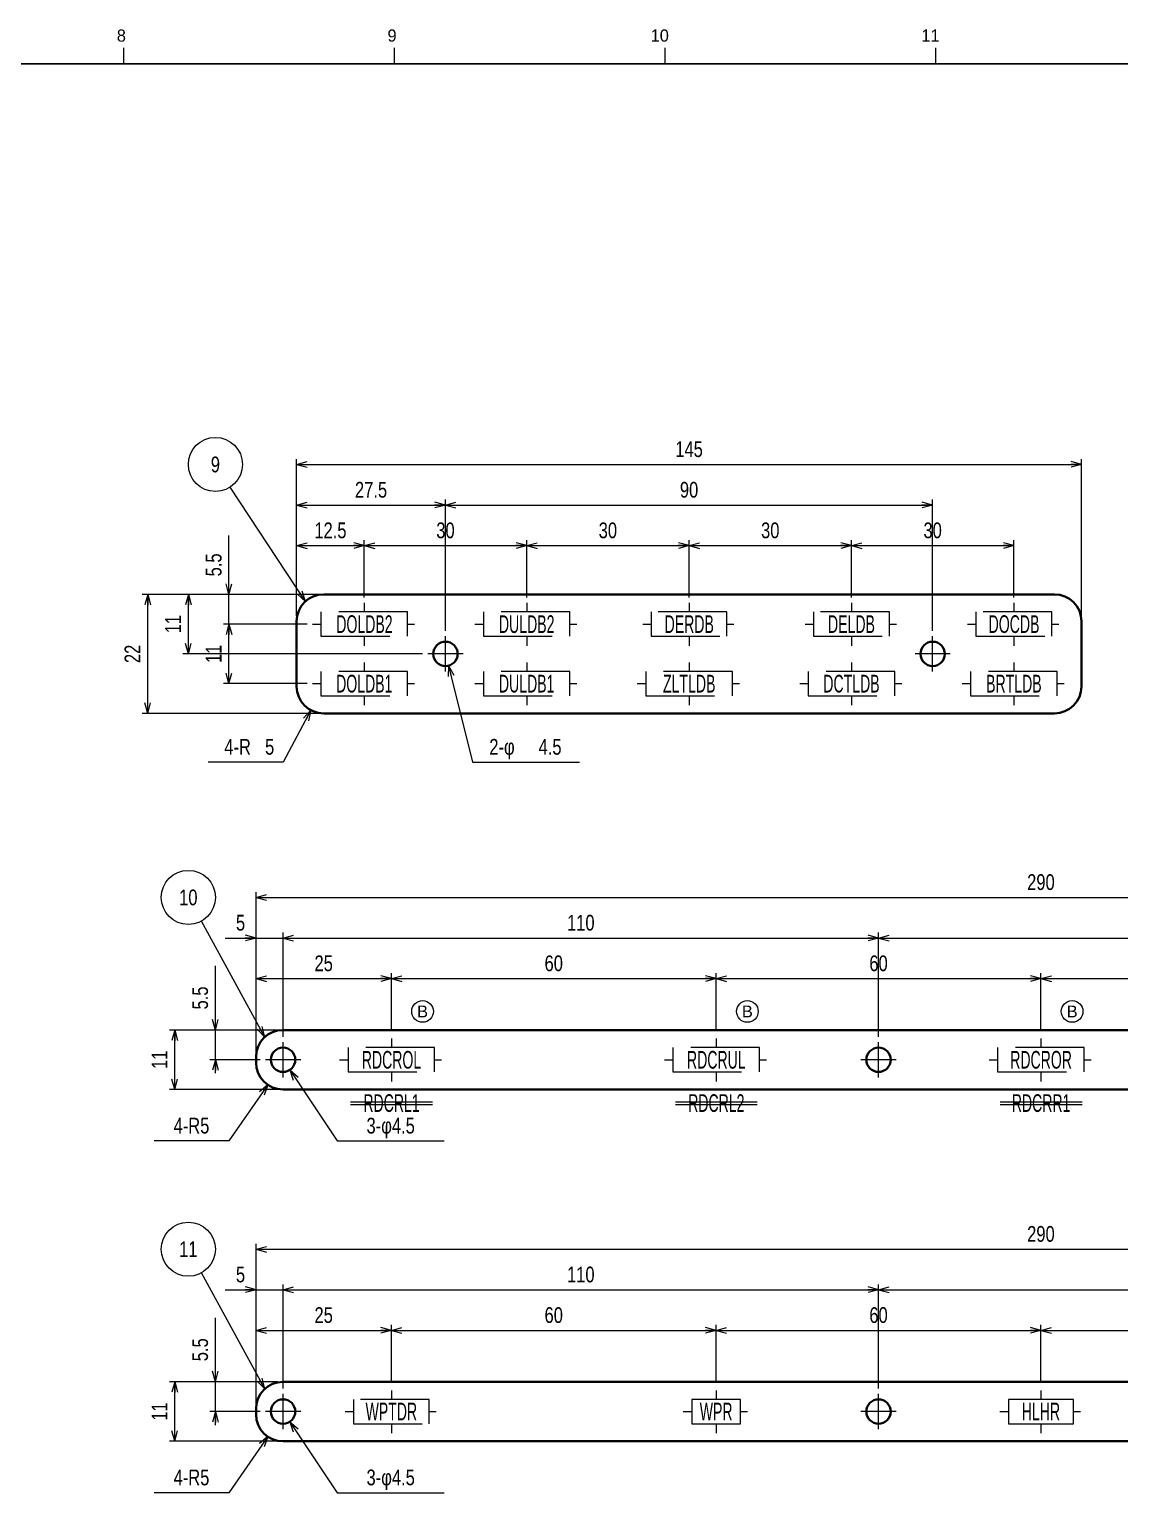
# Model space of a CAD drawing. Header units: millimetres. Extents: x 10 to 821, y 12 to 580.
# Drawn here: x 418.1 to 619.6, y 310 to 580.4 of the extents above; entities that cross this region are included whole.
import ezdxf
from ezdxf.enums import TextEntityAlignment as Align

# ---------------------------------------------------------------- set-up
doc = ezdxf.new("R2010")
doc.units = ezdxf.units.MM
doc.linetypes.add('DASHDOT', pattern=[25.3, 12.7, -6.3, 0, -6.3])
for name, color, linetype in [('GR1_02', 7, 'Continuous'), ('GR1_05', 7, 'Continuous'), ('GR1_15', 7, 'Continuous'), ('GR1_16', 7, 'Continuous'), ('図面枠B6M', 7, 'Continuous')]:
    doc.layers.add(name, color=color, linetype=linetype)
doc.styles.add('HG丸ｺﾞｼｯｸM-PRO', font='')
doc.styles.get('HG丸ｺﾞｼｯｸM-PRO').set_extended_font_data('HG丸ｺﾞｼｯｸM-PRO')

# ---------------------------------------------------------------- blocks, each defined once
blk = doc.blocks.new('BLKF023')
at = {"layer": '図面枠B6M', "color": 4, "linetype": 'Continuous', "lineweight": 13}
for p, q in [((435.5, 577), (435.5, 574)), ((485.5, 577), (485.5, 574)), ((535.5, 577), (535.5, 574)), ((585.5, 577), (585.5, 574))]:
    blk.add_line(p, q, dxfattribs=at)
at = {"layer": '図面枠B6M', "color": 2, "linetype": 'Continuous', "lineweight": 25}
blk.add_line((35.5, 574), (821, 574), dxfattribs=at)
at = {"layer": '図面枠B6M', "color": 4, "linetype": 'Continuous', "lineweight": 13, "style": 'HG丸ｺﾞｼｯｸM-PRO', "width": 1.003994}
for s, height, p in [('8', 2.25, (434.29, 577.45)), ('9', 2.25, (484.29, 577.45)), ('10', 2.255, (532.9, 577.45)), ('11', 2.255, (582.9, 577.45))]:
    blk.add_text(s, height=height, dxfattribs=at).set_placement(p, align=Align.BOTTOM_LEFT)
blk = doc.blocks.new('BLKF107')
at = {"layer": 'GR1_02', "color": 4, "linetype": 'DASHDOT', "lineweight": 13}
for p, q in [((607, 472.75), (593, 472.75)), ((593, 472.75), (593, 468.25)), ((607, 468.25), (607, 472.75)), ((593, 468.25), (607, 468.25))]:
    blk.add_line(p, q, dxfattribs=at)
blk = doc.blocks.new('BLKF106')
at = {"layer": 'GR1_02', "color": 4, "linetype": 'DASHDOT', "lineweight": 13}
for p, q in [((600, 474.41), (600, 472.75)), ((591.44, 470.5), (593, 470.5)), ((600, 468.25), (600, 466.51)), ((607, 470.5), (608.29, 470.5))]:
    blk.add_line(p, q, dxfattribs=at)
blk.add_blockref('BLKF107', (0, 0), dxfattribs=at)
blk = doc.blocks.new('BLKF109')
at = {"layer": 'GR1_02', "color": 4, "linetype": 'DASHDOT', "lineweight": 13}
for p, q in [((547, 472.75), (533, 472.75)), ((533, 472.75), (533, 468.25)), ((547, 468.25), (547, 472.75)), ((533, 468.25), (547, 468.25))]:
    blk.add_line(p, q, dxfattribs=at)
blk = doc.blocks.new('BLKF108')
at = {"layer": 'GR1_02', "color": 4, "linetype": 'DASHDOT', "lineweight": 13}
for p, q in [((540, 474.41), (540, 472.75)), ((531.44, 470.5), (533, 470.5)), ((540, 468.25), (540, 466.51)), ((547, 470.5), (548.29, 470.5))]:
    blk.add_line(p, q, dxfattribs=at)
blk.add_blockref('BLKF109', (0, 0), dxfattribs=at)
blk = doc.blocks.new('BLKF111')
at = {"layer": 'GR1_02', "color": 4, "linetype": 'DASHDOT', "lineweight": 13}
for p, q in [((577, 472.75), (563, 472.75)), ((563, 472.75), (563, 468.25)), ((577, 468.25), (577, 472.75)), ((563, 468.25), (577, 468.25))]:
    blk.add_line(p, q, dxfattribs=at)
blk = doc.blocks.new('BLKF110')
at = {"layer": 'GR1_02', "color": 4, "linetype": 'DASHDOT', "lineweight": 13}
for p, q in [((570, 474.41), (570, 472.75)), ((561.44, 470.5), (563, 470.5)), ((570, 468.25), (570, 466.51)), ((577, 470.5), (578.29, 470.5))]:
    blk.add_line(p, q, dxfattribs=at)
blk.add_blockref('BLKF111', (0, 0), dxfattribs=at)
blk = doc.blocks.new('BLKF117')
at = {"layer": 'GR1_02', "color": 4, "linetype": 'DASHDOT', "lineweight": 13}
for p, q in [((608, 461.75), (592, 461.75)), ((592, 461.75), (592, 457.25)), ((608, 457.25), (608, 461.75)), ((592, 457.25), (608, 457.25))]:
    blk.add_line(p, q, dxfattribs=at)
blk = doc.blocks.new('BLKF116')
at = {"layer": 'GR1_02', "color": 4, "linetype": 'DASHDOT', "lineweight": 13}
for p, q in [((600, 463.41), (600, 461.75)), ((590.44, 459.5), (592, 459.5)), ((600, 457.25), (600, 455.51)), ((608, 459.5), (609.29, 459.5))]:
    blk.add_line(p, q, dxfattribs=at)
blk.add_blockref('BLKF117', (0, 0), dxfattribs=at)
blk = doc.blocks.new('BLKF119')
at = {"layer": 'GR1_02', "color": 4, "linetype": 'DASHDOT', "lineweight": 13}
for p, q in [((578, 461.75), (562, 461.75)), ((562, 461.75), (562, 457.25)), ((578, 457.25), (578, 461.75)), ((562, 457.25), (578, 457.25))]:
    blk.add_line(p, q, dxfattribs=at)
blk = doc.blocks.new('BLKF118')
at = {"layer": 'GR1_02', "color": 4, "linetype": 'DASHDOT', "lineweight": 13}
for p, q in [((570, 463.41), (570, 461.75)), ((560.44, 459.5), (562, 459.5)), ((570, 457.25), (570, 455.51)), ((578, 459.5), (579.29, 459.5))]:
    blk.add_line(p, q, dxfattribs=at)
blk.add_blockref('BLKF119', (0, 0), dxfattribs=at)
blk = doc.blocks.new('BLKF121')
at = {"layer": 'GR1_02', "color": 4, "linetype": 'DASHDOT', "lineweight": 13}
for p, q in [((548, 461.75), (532, 461.75)), ((532, 461.75), (532, 457.25)), ((548, 457.25), (548, 461.75)), ((532, 457.25), (548, 457.25))]:
    blk.add_line(p, q, dxfattribs=at)
blk = doc.blocks.new('BLKF120')
at = {"layer": 'GR1_02', "color": 4, "linetype": 'DASHDOT', "lineweight": 13}
for p, q in [((540, 463.41), (540, 461.75)), ((530.44, 459.5), (532, 459.5)), ((540, 457.25), (540, 455.51)), ((548, 459.5), (549.29, 459.5))]:
    blk.add_line(p, q, dxfattribs=at)
blk.add_blockref('BLKF121', (0, 0), dxfattribs=at)
blk = doc.blocks.new('BLKF123')
at = {"layer": 'GR1_02', "color": 4, "linetype": 'DASHDOT', "lineweight": 13}
for p, q in [((518, 461.75), (502, 461.75)), ((502, 461.75), (502, 457.25)), ((518, 457.25), (518, 461.75)), ((502, 457.25), (518, 457.25))]:
    blk.add_line(p, q, dxfattribs=at)
blk = doc.blocks.new('BLKF122')
at = {"layer": 'GR1_02', "color": 4, "linetype": 'DASHDOT', "lineweight": 13}
for p, q in [((510, 463.41), (510, 461.75)), ((500.44, 459.5), (502, 459.5)), ((510, 457.25), (510, 455.51)), ((518, 459.5), (519.29, 459.5))]:
    blk.add_line(p, q, dxfattribs=at)
blk.add_blockref('BLKF123', (0, 0), dxfattribs=at)
blk = doc.blocks.new('BLKF125')
at = {"layer": 'GR1_02', "color": 4, "linetype": 'DASHDOT', "lineweight": 13}
for p, q in [((488, 461.75), (472, 461.75)), ((472, 461.75), (472, 457.25)), ((488, 457.25), (488, 461.75)), ((472, 457.25), (488, 457.25))]:
    blk.add_line(p, q, dxfattribs=at)
blk = doc.blocks.new('BLKF124')
at = {"layer": 'GR1_02', "color": 4, "linetype": 'DASHDOT', "lineweight": 13}
for p, q in [((480, 463.41), (480, 461.75)), ((470.44, 459.5), (472, 459.5)), ((480, 457.25), (480, 455.51)), ((488, 459.5), (489.29, 459.5))]:
    blk.add_line(p, q, dxfattribs=at)
blk.add_blockref('BLKF125', (0, 0), dxfattribs=at)
blk = doc.blocks.new('BLKF127')
at = {"layer": 'GR1_02', "color": 4, "linetype": 'DASHDOT', "lineweight": 13}
for p, q in [((488, 472.75), (472, 472.75)), ((472, 472.75), (472, 468.25)), ((488, 468.25), (488, 472.75)), ((472, 468.25), (488, 468.25))]:
    blk.add_line(p, q, dxfattribs=at)
blk = doc.blocks.new('BLKF126')
at = {"layer": 'GR1_02', "color": 4, "linetype": 'DASHDOT', "lineweight": 13}
for p, q in [((480, 474.41), (480, 472.75)), ((470.44, 470.5), (472, 470.5)), ((480, 468.25), (480, 466.51)), ((488, 470.5), (489.29, 470.5))]:
    blk.add_line(p, q, dxfattribs=at)
blk.add_blockref('BLKF127', (0, 0), dxfattribs=at)
blk = doc.blocks.new('BLKF129')
at = {"layer": 'GR1_02', "color": 4, "linetype": 'DASHDOT', "lineweight": 13}
for p, q in [((518, 472.75), (502, 472.75)), ((502, 472.75), (502, 468.25)), ((518, 468.25), (518, 472.75)), ((502, 468.25), (518, 468.25))]:
    blk.add_line(p, q, dxfattribs=at)
blk = doc.blocks.new('BLKF128')
at = {"layer": 'GR1_02', "color": 4, "linetype": 'DASHDOT', "lineweight": 13}
for p, q in [((510, 474.41), (510, 472.75)), ((500.44, 470.5), (502, 470.5)), ((510, 468.25), (510, 466.51)), ((518, 470.5), (519.29, 470.5))]:
    blk.add_line(p, q, dxfattribs=at)
blk.add_blockref('BLKF129', (0, 0), dxfattribs=at)
blk = doc.blocks.new('BLKF138')
at = {"layer": 'GR1_02', "color": 3, "linetype": 'Continuous', "lineweight": 35}
for p, q in [((607.5, 476), (472.5, 476)), ((467.5, 471), (467.5, 459)), ((612.5, 459), (612.5, 471)), ((607.5, 454), (472.5, 454))]:
    blk.add_line(p, q, dxfattribs=at)
for centre in [(495, 465), (585, 465)]:
    blk.add_circle(centre, 2.25, dxfattribs=at)
for centre, start, end in [((472.5, 471), 90, 180), ((607.5, 471), 0, 90), ((472.5, 459), 180, 270), ((607.5, 459), 270, 0)]:
    blk.add_arc(centre, 5, start, end, dxfattribs=at)
blk = doc.blocks.new('FXTIP_ARROW_S')
at = {"color": 0, "linetype": 'Continuous', "lineweight": -2}
for q in [(-1, 0), (-0.97, 0.26), (-0.97, -0.26)]:
    blk.add_line((0, 0), q, dxfattribs=at)
blk = doc.blocks.new('FXTIP_ARROW_E')
at = {"color": 0, "linetype": 'Continuous', "lineweight": -2}
for q in [(-1, 0), (-0.97, 0.26), (-0.97, -0.26)]:
    blk.add_line((0, 0), q, dxfattribs=at)
blk = doc.blocks.new('BLKF140')
at = {"layer": 'GR1_02', "color": 4, "linetype": 'DASHDOT', "lineweight": 13}
for p, q in [((549.5, 327.25), (540.5, 327.25)), ((540.5, 327.25), (540.5, 322.75)), ((549.5, 322.75), (549.5, 327.25)), ((540.5, 322.75), (549.5, 322.75))]:
    blk.add_line(p, q, dxfattribs=at)
blk = doc.blocks.new('BLKF139')
at = {"layer": 'GR1_02', "color": 4, "linetype": 'DASHDOT', "lineweight": 13}
for p, q in [((545, 328.91), (545, 327.25)), ((538.94, 325), (540.5, 325)), ((549.5, 325), (550.79, 325)), ((545, 322.75), (545, 321.01))]:
    blk.add_line(p, q, dxfattribs=at)
blk.add_blockref('BLKF140', (0, 0), dxfattribs=at)
blk = doc.blocks.new('BLKF142')
at = {"layer": 'GR1_02', "color": 4, "linetype": 'DASHDOT', "lineweight": 13}
for p, q in [((611, 327.25), (599, 327.25)), ((599, 327.25), (599, 322.75)), ((611, 322.75), (611, 327.25)), ((599, 322.75), (611, 322.75))]:
    blk.add_line(p, q, dxfattribs=at)
blk = doc.blocks.new('BLKF141')
at = {"layer": 'GR1_02', "color": 4, "linetype": 'DASHDOT', "lineweight": 13}
for p, q in [((605, 328.91), (605, 327.25)), ((597.44, 325), (599, 325)), ((611, 325), (612.29, 325)), ((605, 322.75), (605, 321.01))]:
    blk.add_line(p, q, dxfattribs=at)
blk.add_blockref('BLKF142', (0, 0), dxfattribs=at)
blk = doc.blocks.new('BLKF150')
at = {"layer": 'GR1_02', "color": 4, "linetype": 'DASHDOT', "lineweight": 13}
for p, q in [((492, 327.25), (478, 327.25)), ((478, 327.25), (478, 322.75)), ((492, 322.75), (492, 327.25)), ((478, 322.75), (492, 322.75))]:
    blk.add_line(p, q, dxfattribs=at)
blk = doc.blocks.new('BLKF149')
at = {"layer": 'GR1_02', "color": 4, "linetype": 'DASHDOT', "lineweight": 13}
for p, q in [((485, 328.91), (485, 327.25)), ((476.44, 325), (478, 325)), ((492, 325), (493.29, 325)), ((485, 322.75), (485, 321.01))]:
    blk.add_line(p, q, dxfattribs=at)
blk.add_blockref('BLKF150', (0, 0), dxfattribs=at)
blk = doc.blocks.new('BLKF156')
at = {"layer": 'GR1_02', "color": 4, "linetype": 'DASHDOT', "lineweight": 13}
for p, q in [((493, 392.25), (477, 392.25)), ((477, 392.25), (477, 387.75)), ((493, 387.75), (493, 392.25)), ((477, 387.75), (493, 387.75))]:
    blk.add_line(p, q, dxfattribs=at)
blk = doc.blocks.new('BLKF155')
at = {"layer": 'GR1_02', "color": 4, "linetype": 'DASHDOT', "lineweight": 13}
for p, q in [((485, 393.91), (485, 392.25)), ((475.44, 390), (477, 390)), ((493, 390), (494.29, 390)), ((485, 387.75), (485, 386.01))]:
    blk.add_line(p, q, dxfattribs=at)
blk.add_blockref('BLKF156', (0, 0), dxfattribs=at)
blk = doc.blocks.new('BLKF158')
at = {"layer": 'GR1_02', "color": 4, "linetype": 'DASHDOT', "lineweight": 13}
for p, q in [((553, 392.25), (537, 392.25)), ((537, 392.25), (537, 387.75)), ((553, 387.75), (553, 392.25)), ((537, 387.75), (553, 387.75))]:
    blk.add_line(p, q, dxfattribs=at)
blk = doc.blocks.new('BLKF157')
at = {"layer": 'GR1_02', "color": 4, "linetype": 'DASHDOT', "lineweight": 13}
for p, q in [((545, 393.91), (545, 392.25)), ((535.44, 390), (537, 390)), ((553, 390), (554.29, 390)), ((545, 387.75), (545, 386.01))]:
    blk.add_line(p, q, dxfattribs=at)
blk.add_blockref('BLKF158', (0, 0), dxfattribs=at)
blk = doc.blocks.new('BLKF160')
at = {"layer": 'GR1_02', "color": 4, "linetype": 'DASHDOT', "lineweight": 13}
for p, q in [((613, 392.25), (597, 392.25)), ((597, 392.25), (597, 387.75)), ((613, 387.75), (613, 392.25)), ((597, 387.75), (613, 387.75))]:
    blk.add_line(p, q, dxfattribs=at)
blk = doc.blocks.new('BLKF159')
at = {"layer": 'GR1_02', "color": 4, "linetype": 'DASHDOT', "lineweight": 13}
for p, q in [((605, 393.91), (605, 392.25)), ((595.44, 390), (597, 390)), ((613, 390), (614.29, 390)), ((605, 387.75), (605, 386.01))]:
    blk.add_line(p, q, dxfattribs=at)
blk.add_blockref('BLKF160', (0, 0), dxfattribs=at)
blk = doc.blocks.new('BLKF178')
at = {"layer": 'GR1_02', "color": 3, "linetype": 'Continuous', "lineweight": 35}
for p, q in [((745, 395.5), (465, 395.5)), ((460, 390.5), (460, 389.5)), ((750, 389.5), (750, 390.5)), ((465, 384.5), (745, 384.5))]:
    blk.add_line(p, q, dxfattribs=at)
for centre in [(465, 390), (575, 390), (745, 390)]:
    blk.add_circle(centre, 2.25, dxfattribs=at)
for centre, start, end in [((465, 390.5), 90, 180), ((745, 390.5), 0, 90), ((465, 389.5), 180, 270), ((745, 389.5), 270, 0)]:
    blk.add_arc(centre, 5, start, end, dxfattribs=at)
blk = doc.blocks.new('BLKF179')
at = {"layer": 'GR1_02', "color": 3, "linetype": 'Continuous', "lineweight": 35}
for p, q in [((745, 330.5), (465, 330.5)), ((460, 325.5), (460, 324.5)), ((750, 324.5), (750, 325.5)), ((465, 319.5), (745, 319.5))]:
    blk.add_line(p, q, dxfattribs=at)
for centre in [(465, 325), (575, 325), (745, 325)]:
    blk.add_circle(centre, 2.25, dxfattribs=at)
for centre, start, end in [((465, 325.5), 90, 180), ((745, 325.5), 0, 90), ((465, 324.5), 180, 270), ((745, 324.5), 270, 0)]:
    blk.add_arc(centre, 5, start, end, dxfattribs=at)
blk = doc.blocks.new('BLKF192')
at = {"layer": 'GR1_05', "color": 4, "linetype": 'Continuous', "lineweight": 13}
blk.add_circle((490.77, 398.93), 2, dxfattribs=at)
at = {"layer": 'GR1_05', "color": 3, "linetype": 'Continuous', "lineweight": 35, "style": 'HG丸ｺﾞｼｯｸM-PRO', "width": 1.04272}
blk.add_text('B', height=2.18, dxfattribs=at).set_placement((490.77, 398.93), align=Align.MIDDLE_CENTER)
blk = doc.blocks.new('BLKF193')
at = {"layer": 'GR1_05', "color": 4, "linetype": 'Continuous', "lineweight": 13}
blk.add_circle((550.77, 398.93), 2, dxfattribs=at)
at = {"layer": 'GR1_05', "color": 3, "linetype": 'Continuous', "lineweight": 35, "style": 'HG丸ｺﾞｼｯｸM-PRO', "width": 1.04272}
blk.add_text('B', height=2.18, dxfattribs=at).set_placement((550.77, 398.93), align=Align.MIDDLE_CENTER)
blk = doc.blocks.new('BLKF194')
at = {"layer": 'GR1_05', "color": 4, "linetype": 'Continuous', "lineweight": 13}
blk.add_circle((610.77, 398.93), 2, dxfattribs=at)
at = {"layer": 'GR1_05', "color": 3, "linetype": 'Continuous', "lineweight": 35, "style": 'HG丸ｺﾞｼｯｸM-PRO', "width": 1.04272}
blk.add_text('B', height=2.18, dxfattribs=at).set_placement((610.77, 398.93), align=Align.MIDDLE_CENTER)

msp = doc.modelspace()

# ---------------------------------------------------------------- linework, layer by layer
at = {"layer": 'GR1_02', "color": 4, "linetype": 'DASHDOT', "lineweight": 13}
for p, q in [((495, 461.75), (495, 468.25)), ((585, 461.75), (585, 468.25)), ((498.25, 465), (491.75, 465)), ((588.25, 465), (581.75, 465)), ((465, 386.75), (465, 393.25)), ((575, 386.75), (575, 393.25)), ((468.25, 390), (461.75, 390)), ((578.25, 390), (571.75, 390)), ((465, 321.75), (465, 328.25)), ((575, 321.75), (575, 328.25)), ((468.25, 325), (461.75, 325)), ((578.25, 325), (571.75, 325))]:
    msp.add_line(p, q, dxfattribs=at)
at = {"layer": 'GR1_05', "color": 4, "linetype": 'Continuous', "lineweight": 13}
for p, q in [((477.47, 382.25), (492.59, 382.25)), ((477.47, 381.75), (492.59, 381.75)), ((537.47, 382.25), (552.59, 382.25)), ((537.47, 381.75), (552.59, 381.75)), ((597.47, 382.25), (612.59, 382.25)), ((597.47, 381.75), (612.59, 381.75))]:
    msp.add_line(p, q, dxfattribs=at)
at = {"layer": 'GR1_15', "color": 4, "linetype": 'Continuous', "lineweight": 13}
for p, q in [((469.15, 474.71), (455.25, 495.82)), ((461.63, 394.19), (449.9, 415.61)), ((461.63, 329.19), (449.9, 350.61))]:
    msp.add_line(p, q, dxfattribs=at)
for centre in [(452.5, 500), (447.5, 420), (447.5, 355)]:
    msp.add_circle(centre, 5, dxfattribs=at)
at = {"layer": 'GR1_16', "color": 4, "linetype": 'Continuous', "lineweight": 13}
for p, q in [((467.5, 472), (467.5, 501)), ((612.5, 472), (612.5, 501)), ((467.5, 500), (612.5, 500)), ((467.5, 472), (467.5, 493.5)), ((467.5, 492.5), (495, 492.5)), ((495, 469.25), (495, 493.5)), ((495, 492.5), (585, 492.5)), ((585, 469.25), (585, 493.5)), ((455, 476), (455, 486.88)), ((467.5, 472), (467.5, 486)), ((467.5, 485), (480, 485)), ((480, 475.41), (480, 486)), ((480, 485), (510, 485)), ((510, 475.41), (510, 486)), ((510, 485), (540, 485)), ((540, 475.41), (540, 486)), ((540, 485), (570, 485)), ((570, 475.41), (570, 486)), ((570, 485), (600, 485)), ((600, 475.41), (600, 486)), ((471.5, 476), (439, 476)), ((440, 454), (440, 476)), ((471.5, 476), (446.5, 476)), ((447.5, 465), (447.5, 476)), ((471.5, 476), (454, 476)), ((455, 470.5), (455, 476)), ((469.44, 470.5), (454, 470.5)), ((455, 459.5), (455, 470.5)), ((490.75, 465), (446.5, 465)), ((495.55, 462.82), (500, 445)), ((469.44, 459.5), (454, 459.5)), ((470.14, 454.59), (465, 445)), ((471.5, 454), (439, 454)), ((465, 445), (451.16, 445)), ((500, 445), (519.76, 445)), ((460, 391.5), (460, 421)), ((460, 420), (750, 420)), ((454.28, 412.5), (460, 412.5)), ((460, 390.5), (460, 413.5)), ((460, 412.5), (465, 412.5)), ((465, 394.25), (465, 413.5)), ((465, 412.5), (575, 412.5)), ((575, 394.25), (575, 413.5)), ((575, 412.5), (745, 412.5)), ((452.5, 395.5), (452.5, 407.34)), ((460, 390.5), (460, 406)), ((485, 395.41), (485, 406)), ((545, 395.41), (545, 406)), ((605, 395.41), (605, 406)), ((460, 405), (485, 405)), ((485, 405), (545, 405)), ((545, 405), (605, 405)), ((605, 405), (665, 405)), ((464, 395.5), (444, 395.5)), ((445, 384.5), (445, 395.5)), ((464, 395.5), (451.5, 395.5)), ((452.5, 390), (452.5, 395.5)), ((460.75, 390), (451.5, 390)), ((452.5, 387.5), (452.5, 390)), ((466.25, 388.13), (475, 375)), ((464, 384.5), (444, 384.5)), ((462.16, 385.38), (455, 375)), ((455, 375), (441.16, 375)), ((475, 375), (494.76, 375)), ((460, 326.5), (460, 356)), ((460, 355), (750, 355)), ((454.28, 347.5), (460, 347.5)), ((460, 325.5), (460, 348.5)), ((460, 347.5), (465, 347.5)), ((465, 329.25), (465, 348.5)), ((465, 347.5), (575, 347.5)), ((575, 329.25), (575, 348.5)), ((575, 347.5), (745, 347.5)), ((452.5, 330.5), (452.5, 342.34)), ((460, 325.5), (460, 341)), ((485, 330.41), (485, 341)), ((545, 330.41), (545, 341)), ((605, 330.41), (605, 341)), ((460, 340), (485, 340)), ((485, 340), (545, 340)), ((545, 340), (605, 340)), ((605, 340), (665, 340)), ((464, 330.5), (444, 330.5)), ((445, 319.5), (445, 330.5)), ((464, 330.5), (451.5, 330.5)), ((452.5, 325), (452.5, 330.5)), ((460.75, 325), (451.5, 325)), ((452.5, 322.5), (452.5, 325)), ((466.25, 323.13), (475, 310)), ((464, 319.5), (444, 319.5)), ((462.16, 320.38), (455, 310)), ((455, 310), (441.16, 310)), ((475, 310), (494.76, 310))]:
    msp.add_line(p, q, dxfattribs=at)

# ---------------------------------------------------------------- block references
at = {"layer": 'GR1_02', "color": 123, "linetype": 'Continuous', "lineweight": 35}
msp.add_blockref('BLKF138', (0, 0), dxfattribs=at)
at = {"layer": 'GR1_02', "color": 4, "linetype": 'DASHDOT', "lineweight": 13}
for name in ['BLKF126', 'BLKF128', 'BLKF108', 'BLKF110', 'BLKF106', 'BLKF124', 'BLKF122', 'BLKF120', 'BLKF118', 'BLKF116', 'BLKF155', 'BLKF157', 'BLKF159', 'BLKF149', 'BLKF139', 'BLKF141']:
    msp.add_blockref(name, (0, 0), dxfattribs=at)
at = {"layer": 'GR1_02', "color": 3, "linetype": 'Continuous', "lineweight": 35}
for name in ['BLKF178', 'BLKF179']:
    msp.add_blockref(name, (0, 0), dxfattribs=at)
at = {"layer": 'GR1_05', "color": 3, "linetype": 'Continuous', "lineweight": 13}
for name in ['BLKF192', 'BLKF193', 'BLKF194']:
    msp.add_blockref(name, (0, 0), dxfattribs=at)
at = {"layer": 'GR1_15', "color": 4, "linetype": 'Continuous', "lineweight": 13, "xscale": 2, "yscale": 2}
for p, rotation in [((469.15, 474.71), 303.3525091942926), ((461.63, 394.19), 298.6902760356572), ((461.63, 329.19), 298.6902760356572)]:
    msp.add_blockref('FXTIP_ARROW_S', p, dxfattribs=dict(at, rotation=rotation))
at = {"layer": 'GR1_16', "color": 4, "linetype": 'Continuous', "lineweight": 13, "xscale": 2, "yscale": 2}
for name, p, rotation in [('FXTIP_ARROW_S', (467.5, 500), 180), ('FXTIP_ARROW_E', (612.5, 500), 360), ('FXTIP_ARROW_S', (467.5, 492.5), 180), ('FXTIP_ARROW_E', (495, 492.5), 360), ('FXTIP_ARROW_S', (495, 492.5), 180), ('FXTIP_ARROW_E', (585, 492.5), 360), ('FXTIP_ARROW_S', (467.5, 485), 180), ('FXTIP_ARROW_E', (480, 485), 360), ('FXTIP_ARROW_S', (480, 485), 180), ('FXTIP_ARROW_E', (510, 485), 360), ('FXTIP_ARROW_S', (510, 485), 180), ('FXTIP_ARROW_E', (540, 485), 360), ('FXTIP_ARROW_S', (540, 485), 180), ('FXTIP_ARROW_E', (570, 485), 360), ('FXTIP_ARROW_S', (570, 485), 180), ('FXTIP_ARROW_E', (600, 485), 360), ('FXTIP_ARROW_E', (440, 476), 90), ('FXTIP_ARROW_E', (447.5, 476), 90), ('FXTIP_ARROW_S', (455, 476), 270), ('FXTIP_ARROW_E', (455, 470.5), 90), ('FXTIP_ARROW_S', (447.5, 465), 270), ('FXTIP_ARROW_S', (495.55, 462.82), 104.0362434679265), ('FXTIP_ARROW_S', (455, 459.5), 270), ('FXTIP_ARROW_S', (440, 454), 270), ('FXTIP_ARROW_S', (470.14, 454.59), 61.82140942593276), ('FXTIP_ARROW_S', (460, 420), 180), ('FXTIP_ARROW_E', (460, 412.5), 360), ('FXTIP_ARROW_S', (465, 412.5), 180), ('FXTIP_ARROW_E', (575, 412.5), 360), ('FXTIP_ARROW_S', (575, 412.5), 180), ('FXTIP_ARROW_S', (460, 405), 180), ('FXTIP_ARROW_E', (485, 405), 360), ('FXTIP_ARROW_S', (485, 405), 180), ('FXTIP_ARROW_E', (545, 405), 360), ('FXTIP_ARROW_S', (545, 405), 180), ('FXTIP_ARROW_E', (605, 405), 360), ('FXTIP_ARROW_S', (605, 405), 180), ('FXTIP_ARROW_E', (445, 395.5), 90), ('FXTIP_ARROW_S', (452.5, 395.5), 270), ('FXTIP_ARROW_E', (452.5, 390), 90), ('FXTIP_ARROW_S', (466.25, 388.13), 123.6900675259799), ('FXTIP_ARROW_S', (445, 384.5), 270), ('FXTIP_ARROW_S', (462.16, 385.38), 55.40771379321455), ('FXTIP_ARROW_S', (460, 355), 180), ('FXTIP_ARROW_E', (460, 347.5), 360), ('FXTIP_ARROW_S', (465, 347.5), 180), ('FXTIP_ARROW_E', (575, 347.5), 360), ('FXTIP_ARROW_S', (575, 347.5), 180), ('FXTIP_ARROW_S', (460, 340), 180), ('FXTIP_ARROW_E', (485, 340), 360), ('FXTIP_ARROW_S', (485, 340), 180), ('FXTIP_ARROW_E', (545, 340), 360), ('FXTIP_ARROW_S', (545, 340), 180), ('FXTIP_ARROW_E', (605, 340), 360), ('FXTIP_ARROW_S', (605, 340), 180), ('FXTIP_ARROW_E', (445, 330.5), 90), ('FXTIP_ARROW_S', (452.5, 330.5), 270), ('FXTIP_ARROW_E', (452.5, 325), 90), ('FXTIP_ARROW_S', (466.25, 323.13), 123.6900675259799), ('FXTIP_ARROW_S', (445, 319.5), 270), ('FXTIP_ARROW_S', (462.16, 320.38), 55.40771379321455)]:
    msp.add_blockref(name, p, dxfattribs=dict(at, rotation=rotation))
at = {"layer": '図面枠B6M', "color": 4, "linetype": 'Continuous', "lineweight": 13}
msp.add_blockref('BLKF023', (0, 0), dxfattribs=at)

# ---------------------------------------------------------------- texts
at = {"layer": 'GR1_02', "color": 3, "linetype": 'Continuous', "lineweight": 35, "style": 'HG丸ｺﾞｼｯｸM-PRO'}
for s, width, p in [('DOLDB2', 0.593633, (480.03, 470.5)), ('DULDB2', 0.594013, (510, 470.5)), ('DERDB', 0.5944, (540.03, 470.5)), ('DELDB', 0.594468, (570, 470.5)), ('DOCDB', 0.594057, (600.03, 470.5)), ('DOLDB1', 0.593633, (480, 459.5)), ('DULDB1', 0.594013, (510, 459.5)), ('ZLTLDB', 0.594572, (540.03, 459.5)), ('DCTLDB', 0.593984, (570, 459.5)), ('BRTLDB', 0.594637, (600, 459.5)), ('RDCROL', 0.593402, (485.03, 390)), ('RDCRUL', 0.593785, (545.03, 390)), ('RDCROR', 0.593365, (605.03, 390)), ('WPTDR', 0.593463, (485, 325)), ('WPR', 0.593603, (545, 325)), ('HLHR', 0.594835, (605, 325))]:
    msp.add_text(s, height=3.273, dxfattribs=dict(at, width=width)).set_placement(p, align=Align.MIDDLE_CENTER)
at = {"layer": 'GR1_05', "color": 3, "linetype": 'Continuous', "lineweight": 35, "style": 'HG丸ｺﾞｼｯｸM-PRO'}
for s, width, p in [('RDCRL1', 0.593127, (485.03, 382)), ('RDCRL2', 0.593127, (545.03, 382)), ('RDCRR1', 0.593094, (605.03, 382))]:
    msp.add_text(s, height=3.273, dxfattribs=dict(at, width=width)).set_placement(p, align=Align.MIDDLE_CENTER)
at = {"layer": 'GR1_15', "color": 3, "linetype": 'Continuous', "lineweight": 35, "style": 'HG丸ｺﾞｼｯｸM-PRO', "width": 0.784542}
for s, height, p in [('9', 2.91, (452.5, 500)), ('10', 2.909, (447.5, 420)), ('11', 2.909, (447.5, 355))]:
    msp.add_text(s, height=height, rotation=0, dxfattribs=at).set_placement(p, align=Align.MIDDLE_CENTER)
at = {"layer": 'GR1_16', "color": 3, "linetype": 'Continuous', "lineweight": 35, "style": 'HG丸ｺﾞｼｯｸM-PRO'}
for s, rotation, width, p in [('145', 0, 0.784542, (540, 500.5)), ('27.5', 0, 0.784749, (481.25, 493)), ('90', 0, 0.784542, (540, 493)), ('12.5', 0, 0.784749, (473.75, 485.5)), ('30', 0, 0.784542, (495, 485.5)), ('30', 0, 0.784542, (525, 485.5)), ('30', 0, 0.784542, (555, 485.5)), ('30', 0, 0.784542, (585, 485.5)), ('5.5', 90, 0.784839, (454.5, 481.44)), ('11', 90, 0.784542, (447, 470.5)), ('22', 90, 0.784542, (439.5, 465)), ('11', 90, 0.784542, (454.5, 465)), ('290', 0, 0.784542, (605, 420.5)), ('110', 0, 0.784542, (520, 413)), ('25', 0, 0.784542, (472.5, 405.5)), ('60', 0, 0.784542, (515, 405.5)), ('60', 0, 0.784542, (575, 405.5)), ('5.5', 90, 0.784839, (452, 401.42)), ('11', 90, 0.784542, (444.5, 390)), ('290', 0, 0.784542, (605, 355.5)), ('110', 0, 0.784542, (520, 348)), ('25', 0, 0.784542, (472.5, 340.5)), ('60', 0, 0.784542, (515, 340.5)), ('60', 0, 0.784542, (575, 340.5)), ('5.5', 90, 0.784839, (452, 336.42)), ('11', 90, 0.784542, (444.5, 325))]:
    msp.add_text(s, height=2.909, rotation=rotation, dxfattribs=dict(at, width=width)).set_placement(p, align=Align.BOTTOM_CENTER)
for s, height, width, p in [('4-R', 2.909, 0.782598, (456.6, 445.5)), ('5', 2.91, 0.784542, (462.52, 445.5)), ('2-φ', 2.909, 0.782604, (505.44, 445.5)), ('4.5', 2.909, 0.784839, (514.32, 445.5)), ('5', 2.91, 0.784542, (457.14, 413)), ('4-R5', 2.909, 0.783129, (448.08, 375.5)), ('3-φ4.5', 2.909, 0.783565, (484.88, 375.5)), ('5', 2.91, 0.784542, (457.14, 348)), ('4-R5', 2.909, 0.783129, (448.08, 310.5)), ('3-φ4.5', 2.909, 0.783565, (484.88, 310.5))]:
    msp.add_text(s, height=height, dxfattribs=dict(at, width=width)).set_placement(p, align=Align.BOTTOM_CENTER)

doc.saveas('drawing.dxf')
